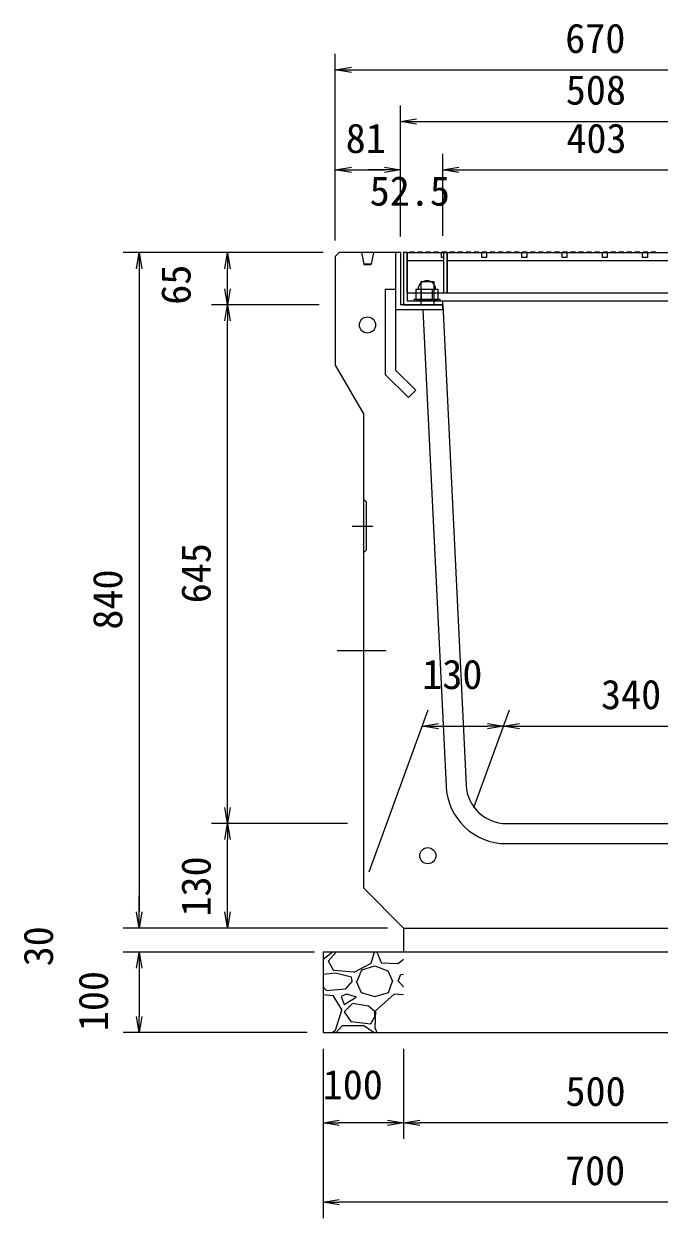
# Model space of a CAD drawing. Units: millimetres, scale not verified. Extents: x 0 to 84100, y 0 to 59400.
# Drawn here: x 26721 to 30669, y 10404 to 17829 of the extents above; entities that cross this region are included whole.
import ezdxf
from ezdxf.enums import TextEntityAlignment as Align

# ---------------------------------------------------------------- set-up
doc = ezdxf.new("R2010")
doc.units = ezdxf.units.MM
doc.header["$LTSCALE"] = 100
doc.linetypes.add('USER1', pattern=[4, 3, -1])
for name, color, linetype, lineweight in [('D-STR-DIM（寸法）', 7, 'Continuous', 18), ('D-STR-STR1（構造物）', 7, 'Continuous', 18), ('D-STR-STRn（構造物）', 7, 'Continuous', 18), ('D-STR（構造物外形線）', 1, 'Continuous', 18)]:
    doc.layers.add(name, color=color, linetype=linetype, lineweight=lineweight)
doc.styles.add('ＭＳ ゴシック', font='')
doc.styles.get('ＭＳ ゴシック').set_extended_font_data('MS Gothic')

msp = doc.modelspace()

# ---------------------------------------------------------------- linework, layer by layer
at = {"layer": 'D-STR-DIM（寸法）'}
for p, q in [((28656.4, 16482), (28656.4, 17643.2)), ((28656.4, 17543.2), (28756.4, 17559.9)), ((28756.4, 17526.5), (28656.4, 17543.2)), ((28656.4, 17543.2), (28756.4, 17543.2)), ((28756.4, 17543.2), (31906.4, 17543.2)), ((29061.4, 16596.9), (29061.4, 17322.2)), ((29061.4, 17222.2), (29161.4, 17238.9)), ((29161.4, 17205.6), (29061.4, 17222.2)), ((29061.4, 17222.2), (29161.4, 17222.2)), ((29161.4, 17222.2), (31501.4, 17222.2)), ((28656.4, 16482), (28656.4, 17021.8)), ((29061.4, 16591.9), (29061.4, 17021.8)), ((29061.4, 16507), (29061.4, 17021.8)), ((29323.9, 16510.5), (29323.9, 17021.8)), ((29323.9, 16591.9), (29323.9, 17021.8)), ((28656.4, 16921.8), (28756.4, 16938.4)), ((28961.4, 16938.4), (29061.4, 16921.8)), ((28961.4, 16938.4), (29061.4, 16921.8)), ((29323.9, 16921.8), (29423.9, 16938.4)), ((29323.9, 16921.8), (29423.9, 16938.4)), ((28756.4, 16905.1), (28656.4, 16921.8)), ((28656.4, 16921.8), (28756.4, 16921.8)), ((28756.4, 16921.8), (28961.4, 16921.8)), ((28961.4, 16921.8), (28861.4, 16921.8)), ((29061.4, 16921.8), (28961.4, 16905.1)), ((29061.4, 16921.8), (28961.4, 16921.8)), ((29061.4, 16921.8), (28961.4, 16905.1)), ((29061.4, 16921.8), (28961.4, 16921.8)), ((29423.9, 16905.1), (29323.9, 16921.8)), ((29323.9, 16921.8), (29423.9, 16921.8)), ((29423.9, 16905.1), (29323.9, 16921.8)), ((29323.9, 16921.8), (29423.9, 16921.8)), ((29423.9, 16921.8), (31238.9, 16921.8)), ((29423.9, 16921.8), (29523.9, 16921.8)), ((28581.4, 16407), (27337.8, 16407)), ((27421.2, 16307), (27437.8, 16407)), ((27437.8, 16407), (27454.5, 16307)), ((27437.8, 16407), (27437.8, 16307)), ((28581.4, 16407), (27887.3, 16407)), ((27970.6, 16307), (27987.3, 16407)), ((27987.3, 16407), (28003.9, 16307)), ((27987.3, 16407), (27987.3, 16307)), ((27437.8, 16307), (27437.8, 12307)), ((27987.3, 16182), (27987.3, 16307)), ((27987.3, 16082), (27970.6, 16182)), ((28003.9, 16182), (27987.3, 16082)), ((27987.3, 16082), (27987.3, 16182)), ((28556.4, 16082), (27887.3, 16082)), ((28556.4, 16082), (27887.3, 16082)), ((27970.6, 15982), (27987.3, 16082)), ((27987.3, 16082), (28003.9, 15982)), ((27987.3, 16082), (27987.3, 15982)), ((27987.3, 12957), (27987.3, 15982)), ((28867.8, 12557), (29234.1, 13563.3)), ((29517.8, 12957), (29738.5, 13563.3)), ((29517.8, 12957), (29738.5, 13563.3)), ((29197.7, 13463.3), (29297.7, 13480)), ((29297.7, 13446.6), (29197.7, 13463.3)), ((29197.7, 13463.3), (29297.7, 13463.3)), ((29297.7, 13463.3), (29602.1, 13463.3)), ((29602.1, 13480), (29702.1, 13463.3)), ((29702.1, 13463.3), (29602.1, 13446.6)), ((29702.1, 13463.3), (29602.1, 13463.3)), ((29702.1, 13463.3), (29802.1, 13480)), ((29802.1, 13446.6), (29702.1, 13463.3)), ((29702.1, 13463.3), (29802.1, 13463.3)), ((29802.1, 13463.3), (31302.1, 13463.3)), ((27987.3, 12857), (27970.6, 12957)), ((28003.9, 12957), (27987.3, 12857)), ((27987.3, 12857), (27987.3, 12957)), ((28731.4, 12857), (27887.3, 12857)), ((28451.3, 12857), (27887.3, 12857)), ((27970.6, 12757), (27987.3, 12857)), ((27987.3, 12857), (28003.9, 12757)), ((27987.3, 12857), (27987.3, 12757)), ((27987.3, 12307), (27987.3, 12757)), ((27437.8, 12307), (27437.8, 12407)), ((27437.8, 12207), (27421.2, 12307)), ((27437.8, 12207), (27421.2, 12307)), ((27454.5, 12307), (27437.8, 12207)), ((27437.8, 12207), (27437.8, 12307)), ((27454.5, 12307), (27437.8, 12207)), ((27437.8, 12207), (27437.8, 12307)), ((27987.3, 12207), (27970.6, 12307)), ((28003.9, 12307), (27987.3, 12207)), ((27987.3, 12207), (27987.3, 12307)), ((28981.4, 12207), (27337.8, 12207)), ((28981.4, 12207), (27337.8, 12207)), ((28451.3, 12207), (27887.3, 12207)), ((28481.4, 12057), (27337.8, 12057)), ((28526.4, 12057), (27337.8, 12057)), ((27421.2, 11957), (27437.8, 12057)), ((27421.2, 11957), (27437.8, 12057)), ((27437.8, 12057), (27454.5, 11957)), ((27437.8, 12057), (27437.8, 11957)), ((27437.8, 12057), (27454.5, 11957)), ((27437.8, 12057), (27437.8, 11957)), ((27437.8, 11957), (27437.8, 11857)), ((27437.8, 11957), (27437.8, 11657)), ((27437.8, 11557), (27421.2, 11657)), ((27454.5, 11657), (27437.8, 11557)), ((27437.8, 11557), (27437.8, 11657)), ((28481.4, 11557), (27337.8, 11557)), ((28581.4, 11457), (28581.4, 10403.5)), ((28581.4, 11457), (28581.4, 10895.9)), ((29081.4, 11457), (29081.4, 10895.9)), ((29081.4, 11457), (29081.4, 10895.9)), ((28581.4, 10995.9), (28681.4, 11012.5)), ((28681.4, 10979.2), (28581.4, 10995.9)), ((28581.4, 10995.9), (28681.4, 10995.9)), ((28981.4, 10995.9), (28681.4, 10995.9)), ((28981.4, 11012.5), (29081.4, 10995.9)), ((29081.4, 10995.9), (28981.4, 10979.2)), ((29081.4, 10995.9), (28981.4, 10995.9)), ((29081.4, 10995.9), (29181.4, 11012.5)), ((29181.4, 10979.2), (29081.4, 10995.9)), ((29081.4, 10995.9), (29181.4, 10995.9)), ((31481.4, 10995.9), (29181.4, 10995.9)), ((28581.4, 10503.5), (28681.4, 10520.2)), ((28681.4, 10486.8), (28581.4, 10503.5)), ((28581.4, 10503.5), (28681.4, 10503.5)), ((31981.4, 10503.5), (28681.4, 10503.5))]:
    msp.add_line(p, q, dxfattribs=at)
at = {"layer": 'D-STR-STR1（構造物）'}
for p, q in [((29103.9, 16407), (29081.4, 16407)), ((29081.4, 16407), (29081.4, 16082)), ((29103.9, 16157), (29103.9, 16407)), ((29103.9, 16407), (29103.9, 16107)), ((29103.9, 16407), (29328.9, 16407)), ((29103.9, 16357), (29328.9, 16357)), ((29118.9, 16410.5), (29118.9, 16407)), ((29148.9, 16410.5), (29118.9, 16410.5)), ((29148.9, 16407), (29148.9, 16410.5)), ((29168.9, 16410.5), (29168.9, 16407)), ((29198.9, 16410.5), (29168.9, 16410.5)), ((29198.9, 16407), (29198.9, 16410.5)), ((29218.9, 16410.5), (29218.9, 16407)), ((29248.9, 16410.5), (29218.9, 16410.5)), ((29248.9, 16407), (29248.9, 16410.5)), ((29268.9, 16410.5), (29268.9, 16407)), ((29298.9, 16410.5), (29268.9, 16410.5)), ((29298.9, 16407), (29298.9, 16410.5)), ((29316.4, 16377), (29316.4, 16407)), ((29316.4, 16407), (29328.9, 16407)), ((29328.9, 16377), (29316.4, 16377)), ((29318.9, 16410.5), (29318.9, 16407)), ((29348.9, 16410.5), (29318.9, 16410.5)), ((29328.9, 16407), (29328.9, 16157)), ((29351.4, 16407), (29328.9, 16407)), ((29328.9, 16407), (29328.9, 16157)), ((29328.9, 16407), (29346.4, 16407)), ((29328.9, 16407), (29351.4, 16407)), ((29348.9, 16407), (29348.9, 16410.5)), ((29351.4, 16407), (29351.4, 16157)), ((29351.4, 16157), (29351.4, 16407)), ((29351.4, 16407), (31311.4, 16407)), ((29351.4, 16357), (31311.4, 16357)), ((29368.9, 16410.5), (29368.9, 16407)), ((29398.9, 16410.5), (29368.9, 16410.5)), ((29398.9, 16407), (29398.9, 16410.5)), ((29418.9, 16410.5), (29418.9, 16407)), ((29448.9, 16410.5), (29418.9, 16410.5)), ((29448.9, 16407), (29448.9, 16410.5)), ((29468.9, 16410.5), (29468.9, 16407)), ((29498.9, 16410.5), (29468.9, 16410.5)), ((29498.9, 16407), (29498.9, 16410.5)), ((29518.9, 16410.5), (29518.9, 16407)), ((29548.9, 16410.5), (29518.9, 16410.5)), ((29548.9, 16407), (29548.9, 16410.5)), ((29566.4, 16377), (29566.4, 16407)), ((29566.4, 16407), (29596.4, 16407)), ((29596.4, 16377), (29566.4, 16377)), ((29568.9, 16410.5), (29568.9, 16407)), ((29598.9, 16410.5), (29568.9, 16410.5)), ((29596.4, 16407), (29596.4, 16377)), ((29598.9, 16407), (29598.9, 16410.5)), ((29618.9, 16410.5), (29618.9, 16407)), ((29648.9, 16410.5), (29618.9, 16410.5)), ((29648.9, 16407), (29648.9, 16410.5)), ((29668.9, 16410.5), (29668.9, 16407)), ((29698.9, 16410.5), (29668.9, 16410.5)), ((29698.9, 16407), (29698.9, 16410.5)), ((29718.9, 16410.5), (29718.9, 16407)), ((29748.9, 16410.5), (29718.9, 16410.5)), ((29748.9, 16407), (29748.9, 16410.5)), ((29768.9, 16410.5), (29768.9, 16407)), ((29798.9, 16410.5), (29768.9, 16410.5)), ((29798.9, 16407), (29798.9, 16410.5)), ((29816.4, 16377), (29816.4, 16407)), ((29816.4, 16407), (29846.4, 16407)), ((29846.4, 16377), (29816.4, 16377)), ((29818.9, 16410.5), (29818.9, 16407)), ((29848.9, 16410.5), (29818.9, 16410.5)), ((29846.4, 16407), (29846.4, 16377)), ((29848.9, 16407), (29848.9, 16410.5)), ((29868.9, 16410.5), (29868.9, 16407)), ((29898.9, 16410.5), (29868.9, 16410.5)), ((29898.9, 16407), (29898.9, 16410.5)), ((29918.9, 16410.5), (29918.9, 16407)), ((29948.9, 16410.5), (29918.9, 16410.5)), ((29948.9, 16407), (29948.9, 16410.5)), ((29968.9, 16410.5), (29968.9, 16407)), ((29998.9, 16410.5), (29968.9, 16410.5)), ((29998.9, 16407), (29998.9, 16410.5)), ((30018.9, 16410.5), (30018.9, 16407)), ((30048.9, 16410.5), (30018.9, 16410.5)), ((30048.9, 16407), (30048.9, 16410.5)), ((30066.4, 16377), (30066.4, 16407)), ((30066.4, 16407), (30096.4, 16407)), ((30096.4, 16377), (30066.4, 16377)), ((30068.9, 16410.5), (30068.9, 16407)), ((30098.9, 16410.5), (30068.9, 16410.5)), ((30096.4, 16407), (30096.4, 16377)), ((30098.9, 16407), (30098.9, 16410.5)), ((30118.9, 16410.5), (30118.9, 16407)), ((30148.9, 16410.5), (30118.9, 16410.5)), ((30148.9, 16407), (30148.9, 16410.5)), ((30168.9, 16410.5), (30168.9, 16407)), ((30198.9, 16410.5), (30168.9, 16410.5)), ((30198.9, 16407), (30198.9, 16410.5)), ((30218.9, 16410.5), (30218.9, 16407)), ((30248.9, 16410.5), (30218.9, 16410.5)), ((30248.9, 16407), (30248.9, 16410.5)), ((30268.9, 16410.5), (30268.9, 16407)), ((30298.9, 16410.5), (30268.9, 16410.5)), ((30298.9, 16407), (30298.9, 16410.5)), ((30316.4, 16377), (30316.4, 16407)), ((30316.4, 16407), (30346.4, 16407)), ((30346.4, 16377), (30316.4, 16377)), ((30318.9, 16410.5), (30318.9, 16407)), ((30348.9, 16410.5), (30318.9, 16410.5)), ((30346.4, 16407), (30346.4, 16377)), ((30348.9, 16407), (30348.9, 16410.5)), ((30368.9, 16410.5), (30368.9, 16407)), ((30398.9, 16410.5), (30368.9, 16410.5)), ((30398.9, 16407), (30398.9, 16410.5)), ((30418.9, 16410.5), (30418.9, 16407)), ((30448.9, 16410.5), (30418.9, 16410.5)), ((30448.9, 16407), (30448.9, 16410.5)), ((30468.9, 16410.5), (30468.9, 16407)), ((30498.9, 16410.5), (30468.9, 16410.5)), ((30498.9, 16407), (30498.9, 16410.5)), ((30518.9, 16410.5), (30518.9, 16407)), ((30548.9, 16410.5), (30518.9, 16410.5)), ((30548.9, 16407), (30548.9, 16410.5)), ((30566.4, 16377), (30566.4, 16407)), ((30566.4, 16407), (30596.4, 16407)), ((30596.4, 16377), (30566.4, 16377)), ((30568.9, 16410.5), (30568.9, 16407)), ((30598.9, 16410.5), (30568.9, 16410.5)), ((30596.4, 16407), (30596.4, 16377)), ((30598.9, 16407), (30598.9, 16410.5)), ((30618.9, 16410.5), (30618.9, 16407)), ((30648.9, 16410.5), (30618.9, 16410.5)), ((30648.9, 16407), (30648.9, 16410.5)), ((29103.9, 16157), (29328.9, 16157)), ((29308.9, 16114.5), (29143.9, 16114.5)), ((29143.9, 16114.5), (29143.9, 16107)), ((29295.7, 16177), (29157.1, 16177)), ((29157.1, 16177), (29157.1, 16114.5)), ((29157.1, 16114.5), (29295.7, 16114.5)), ((29191.8, 16114.5), (29191.8, 16177)), ((29261.1, 16114.5), (29261.1, 16177)), ((29295.7, 16114.5), (29295.7, 16177)), ((29308.9, 16107), (29308.9, 16114.5)), ((29328.9, 16157), (29351.4, 16157)), ((29328.9, 16157), (29351.4, 16157)), ((29351.4, 16157), (31311.4, 16157)), ((29081.4, 16107), (29081.4, 16082)), ((29081.4, 16082), (29323.9, 16082)), ((29103.9, 16107), (31558.9, 16107)), ((29143.9, 16107), (29226.4, 16107)), ((29226.4, 16107), (29308.9, 16107)), ((29323.9, 16082), (29323.9, 16107))]:
    msp.add_line(p, q, dxfattribs=at)
msp.add_arc((29226.4, 16177), 55, 0, 180, dxfattribs=at)
at = {"layer": 'D-STR-STRn（構造物）', "linetype": 'USER1'}
for p, q in [((28818.9, 16407), (28833.4, 16334.5)), ((28893.9, 16407), (28879.4, 16334.5)), ((28879.4, 16334.5), (28833.4, 16334.5)), ((28833.4, 16334.5), (28836.4, 16332)), ((28876.4, 16332), (28836.4, 16332)), ((28879.4, 16334.5), (28876.4, 16332))]:
    msp.add_line(p, q, dxfattribs=at)
at = {"layer": 'D-STR-STRn（構造物）'}
for p, q in [((28831.4, 14873), (28847.4, 14857)), ((28847.4, 14857), (28847.4, 14557)), ((28761, 14707), (28888.8, 14707)), ((28847.4, 14557), (28831.4, 14541)), ((28667.9, 13933.5), (28973.5, 13933.5)), ((29081.4, 12207), (29081.4, 12057)), ((29081.4, 12057), (28581.4, 12057)), ((28581.4, 12057), (28581.4, 11557)), ((28581.4, 12013.5), (28637.7, 12057)), ((28612.3, 12001.8), (28662, 12057)), ((28897.5, 12056.7), (28877.5, 11986.7)), ((28914.5, 12057), (28941.5, 11992.9)), ((32081.4, 12057), (29081.4, 12057)), ((28648.3, 11941.5), (28613.3, 12001.5)), ((28877.5, 11986.4), (28772.5, 11931.4)), ((28822.3, 11946.8), (28902.3, 11971.8)), ((28902.1, 11971.8), (28982.1, 11941.8)), ((28942, 11991.5), (29047, 11986.5)), ((29047.3, 11987.2), (29081.4, 12013.5)), ((28657.7, 11926.2), (28581.4, 11918.2)), ((28772, 11932.8), (28647, 11942.8)), ((28757.1, 11902.1), (28657.1, 11927.1)), ((28762.3, 11876.5), (28757.3, 11901.5)), ((28792.2, 11876.8), (28822.2, 11946.8)), ((28982.4, 11941.6), (29012.4, 11876.6)), ((29047.2, 11876.9), (29062.2, 11916.9)), ((29081.4, 11918.2), (29062.7, 11916.2)), ((28602.1, 11818.4), (28581.4, 11841)), ((28716.9, 11827.1), (28601.9, 11817.1)), ((28762.3, 11876.8), (28717.3, 11826.8)), ((28786.8, 11876.9), (28816.8, 11806.9)), ((28987.1, 11807), (29012.1, 11877)), ((29081.4, 11841), (29047.1, 11878.4)), ((28642.4, 11786.3), (28581.4, 11791.4)), ((28698.4, 11697.1), (28643.4, 11787.1)), ((28692.1, 11781.8), (28712.1, 11731.8)), ((28727.2, 11796.6), (28692.2, 11781.6)), ((28712.1, 11731.9), (28787.1, 11776.9)), ((28762.3, 11736.8), (28712.3, 11686.8)), ((28787.4, 11776.9), (28727.4, 11796.9)), ((28862.9, 11722.1), (28762.9, 11737.1)), ((28816.9, 11806.4), (28901.9, 11781.4)), ((28902.6, 11781.5), (28987.6, 11806.5)), ((29022.4, 11796.8), (28907.4, 11691.8)), ((29081.4, 11791.4), (29022.4, 11796.3)), ((28657.3, 11571.6), (28697.3, 11696.6)), ((28712.1, 11687), (28752.1, 11627)), ((28903.3, 11685.7), (28863.3, 11720.7)), ((28907.1, 11692), (28902.1, 11587)), ((28902.3, 11656.8), (28902.3, 11686.8)), ((28662, 11557), (28702.3, 11601.8)), ((28702.3, 11601.8), (28832.3, 11601.8)), ((28752.4, 11626.6), (28877.4, 11611.6)), ((28832.1, 11602.9), (28897.1, 11557.9)), ((28877.4, 11611.9), (28902.4, 11656.9)), ((28901.5, 11587.9), (28914.5, 11557)), ((28581.4, 11557), (32081.4, 11557)), ((28637.7, 11557), (28657.3, 11572.2))]:
    msp.add_line(p, q, dxfattribs=at)
for centre in [(28856.4, 15957), (29231.4, 12657)]:
    msp.add_circle(centre, 50, dxfattribs=at)
at = {"layer": 'D-STR（構造物外形線）'}
for p, q in [((28681.4, 16407), (28656.4, 16382)), ((28656.4, 16382), (28656.4, 15707)), ((29061.4, 16407), (28681.4, 16407)), ((29031.4, 16407), (29031.4, 15677)), ((29061.4, 16407), (29061.4, 16082)), ((29188.9, 16227), (29188.9, 16082)), ((29188.9, 16227), (29268.9, 16227)), ((29268.9, 16227), (29268.9, 16082)), ((28966.4, 16177), (28966.4, 15650.1)), ((29031.4, 16177), (28966.4, 16177)), ((29323.9, 16052), (29031.4, 16052)), ((29323.9, 16082), (29061.4, 16082)), ((29200.2, 16052), (29345, 13088.7)), ((29323.9, 16082), (29469.8, 13094.8)), ((29323.9, 16052), (29323.9, 16082)), ((28656.4, 15707), (28831.4, 15403.9)), ((29031.4, 15677), (29156.4, 15552)), ((28966.4, 15650.1), (29110.5, 15506)), ((29156.4, 15552), (29110.5, 15506)), ((28831.4, 15403.9), (28831.4, 12457)), ((29719.5, 12857), (30943.3, 12857)), ((29719.5, 12732), (30943.3, 12732)), ((29081.4, 12207), (28831.4, 12457)), ((29081.4, 12207), (31581.4, 12207))]:
    msp.add_line(p, q, dxfattribs=at)
for radius in [375, 250]:
    msp.add_arc((29719.5, 13107), radius, 182.79594, 270, dxfattribs=at)

# ---------------------------------------------------------------- texts
at = {"layer": 'D-STR-DIM（寸法）', "style": 'ＭＳ ゴシック'}
for s, p in [('670', (30085.2, 17593.2)), ('508', (30089, 17272.2)), ('81', (28721.2, 16971.8)), ('403', (30092.2, 16971.8)), ('52.5', (28870.3, 16644.1)), ('130', (29196.7, 13638.3)), ('340', (30307.8, 13513.3)), ('100', (28578.2, 11087.3)), ('500', (30087.1, 11045.9)), ('700', (30084, 10553.5))]:
    msp.add_text(s, height=183.3, dxfattribs=at).set_placement(p, align=Align.BOTTOM_LEFT)
for s, p in [('65', (27812.3, 16082.7)), ('645', (27937.3, 14226.5)), ('840', (27387.8, 14062.7)), ('130', (27937.3, 12278.8)), ('30', (26957.5, 11968.9)), ('100', (27299.4, 11566.1))]:
    msp.add_text(s, height=183.3, rotation=90, dxfattribs=at).set_placement(p, align=Align.BOTTOM_LEFT)

doc.saveas('drawing.dxf')
